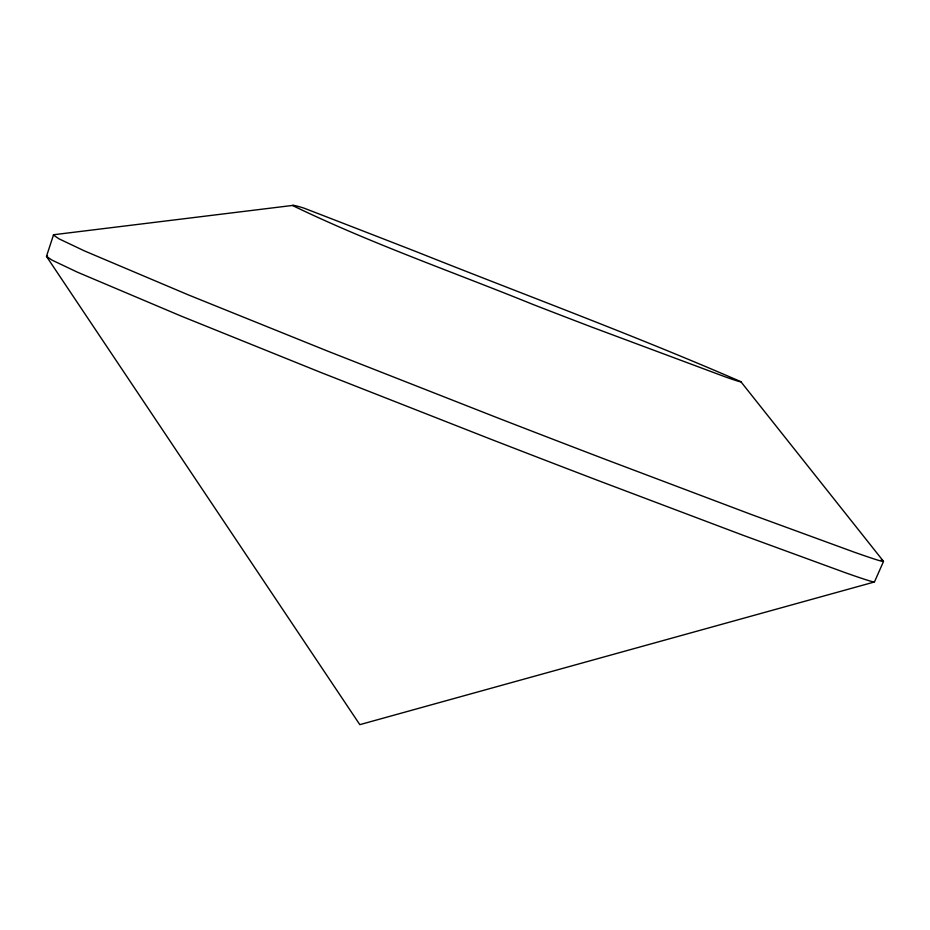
<?xml version="1.0" encoding="UTF-8"?>
<svg xmlns="http://www.w3.org/2000/svg" width="930" height="930" viewBox="0 0 930 930"><rect width="100%" height="100%" fill="white"/><g stroke="black" fill="none" stroke-linecap="round" stroke-linejoin="round"><path stroke-width="1.4" d="M46.523 256.192L53.51 234.895M883.5 561.488L874.444 581.971L359.829 724.644L46.639 256.645M740.838 381.66L740.396 381.8A172.376 2.406 21.1 0 1 725.144 376.824L591.375 326.942A172.376 2.406 21.1 0 1 532.774 304.377C452.666 271.839 370.454 243.253 292.683 205.577A587.109 8.196 21.1 0 1 303.831 208.076A587.109 8.196 21.1 0 1 415.791 251.484C524.16 294.729 633.83 335.102 740.838 381.66L883.384 561.162L882.582 561.429A319.199 4.452 21.1 0 1 854.345 552.211L751.521 514.569L606.604 459.839A319.199 4.452 21.1 0 1 498.085 418.058L328.162 351.319L188.604 294.996L84.491 250.926L58.916 238.789L53.487 235.092A1087.228 15.182 21.1 0 1 54.556 234.686M874.328 581.645L873.526 581.913A318.397 4.441 21.1 0 1 845.358 572.717L742.791 535.169L598.246 480.577A318.397 4.441 21.1 0 1 489.994 438.89L320.49 372.325L181.28 316.142L77.434 272.188L51.917 260.075L46.5 256.389A1084.52 15.147 21.1 0 1 47.57 255.983M293.252 205.356L54.045 234.686M881.21 559.93L883.384 561.162"/></g></svg>
